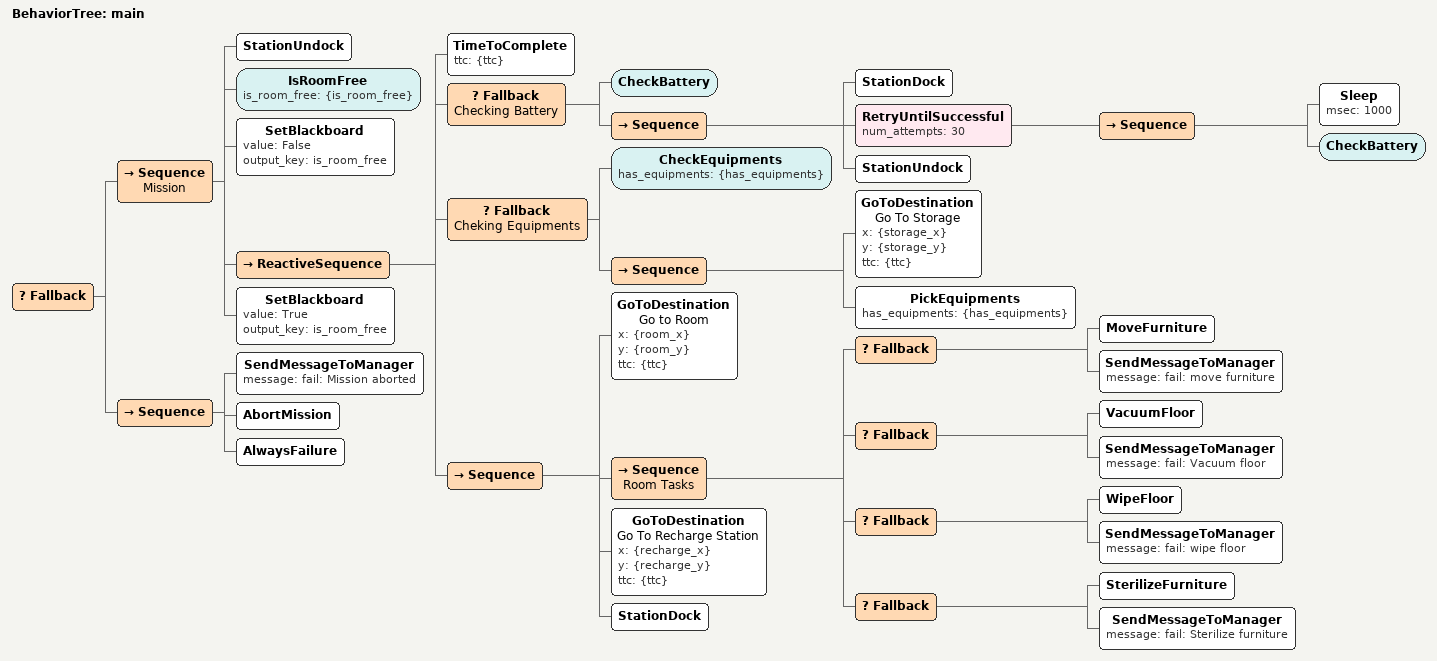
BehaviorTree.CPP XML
<?xml version="1.0" encoding="UTF-8"?>
<root BTCPP_format="4"
      main_tree_to_execute="main">
  <BehaviorTree ID="main">
    <Fallback>
      <Sequence name="Mission">
        <StationUndock/>
        <IsRoomFree is_room_free="{is_room_free}"/>
        <SetBlackboard value="False"
                       output_key="is_room_free"/>
        <ReactiveSequence>
          <TimeToComplete ttc="{ttc}"/>
          <Fallback name="Checking Battery">
            <CheckBattery/>
            <Sequence>
              <StationDock/>
              <RetryUntilSuccessful num_attempts="30">
                <Sequence>
                  <Sleep msec="1000"/>
                  <CheckBattery/>
                </Sequence>
              </RetryUntilSuccessful>
              <StationUndock/>
            </Sequence>
          </Fallback>
          <Fallback name="Cheking Equipments">
            <CheckEquipments has_equipments="{has_equipments}"/>
            <Sequence>
              <GoToDestination name="Go To Storage"
                               x="{storage_x}"
                               y="{storage_y}"
                               ttc="{ttc}"/>
              <PickEquipments has_equipments="{has_equipments}"/>
            </Sequence>
          </Fallback>
          <Sequence>
            <GoToDestination name="Go to Room"
                             x="{room_x}"
                             y="{room_y}"
                             ttc="{ttc}"/>
            <Sequence name="Room Tasks">
              <Fallback>
                <MoveFurniture/>
                <SendMessageToManager message="fail: move furniture"/>
              </Fallback>
              <Fallback>
                <VacuumFloor/>
                <SendMessageToManager message="fail: Vacuum floor"/>
              </Fallback>
              <Fallback>
                <WipeFloor/>
                <SendMessageToManager message="fail: wipe floor"/>
              </Fallback>
              <Fallback>
                <SterilizeFurniture/>
                <SendMessageToManager message="fail: Sterilize furniture"/>
              </Fallback>
            </Sequence>
            <GoToDestination name="Go To Recharge Station"
                             x="{recharge_x}"
                             y="{recharge_y}"
                             ttc="{ttc}"/>
            <StationDock/>
          </Sequence>
        </ReactiveSequence>
        <SetBlackboard value="True"
                       output_key="is_room_free"/>
      </Sequence>
      <Sequence>
        <SendMessageToManager message="fail: Mission aborted"/>
        <AbortMission/>
        <AlwaysFailure/>
      </Sequence>
    </Fallback>
  </BehaviorTree>

</root>
